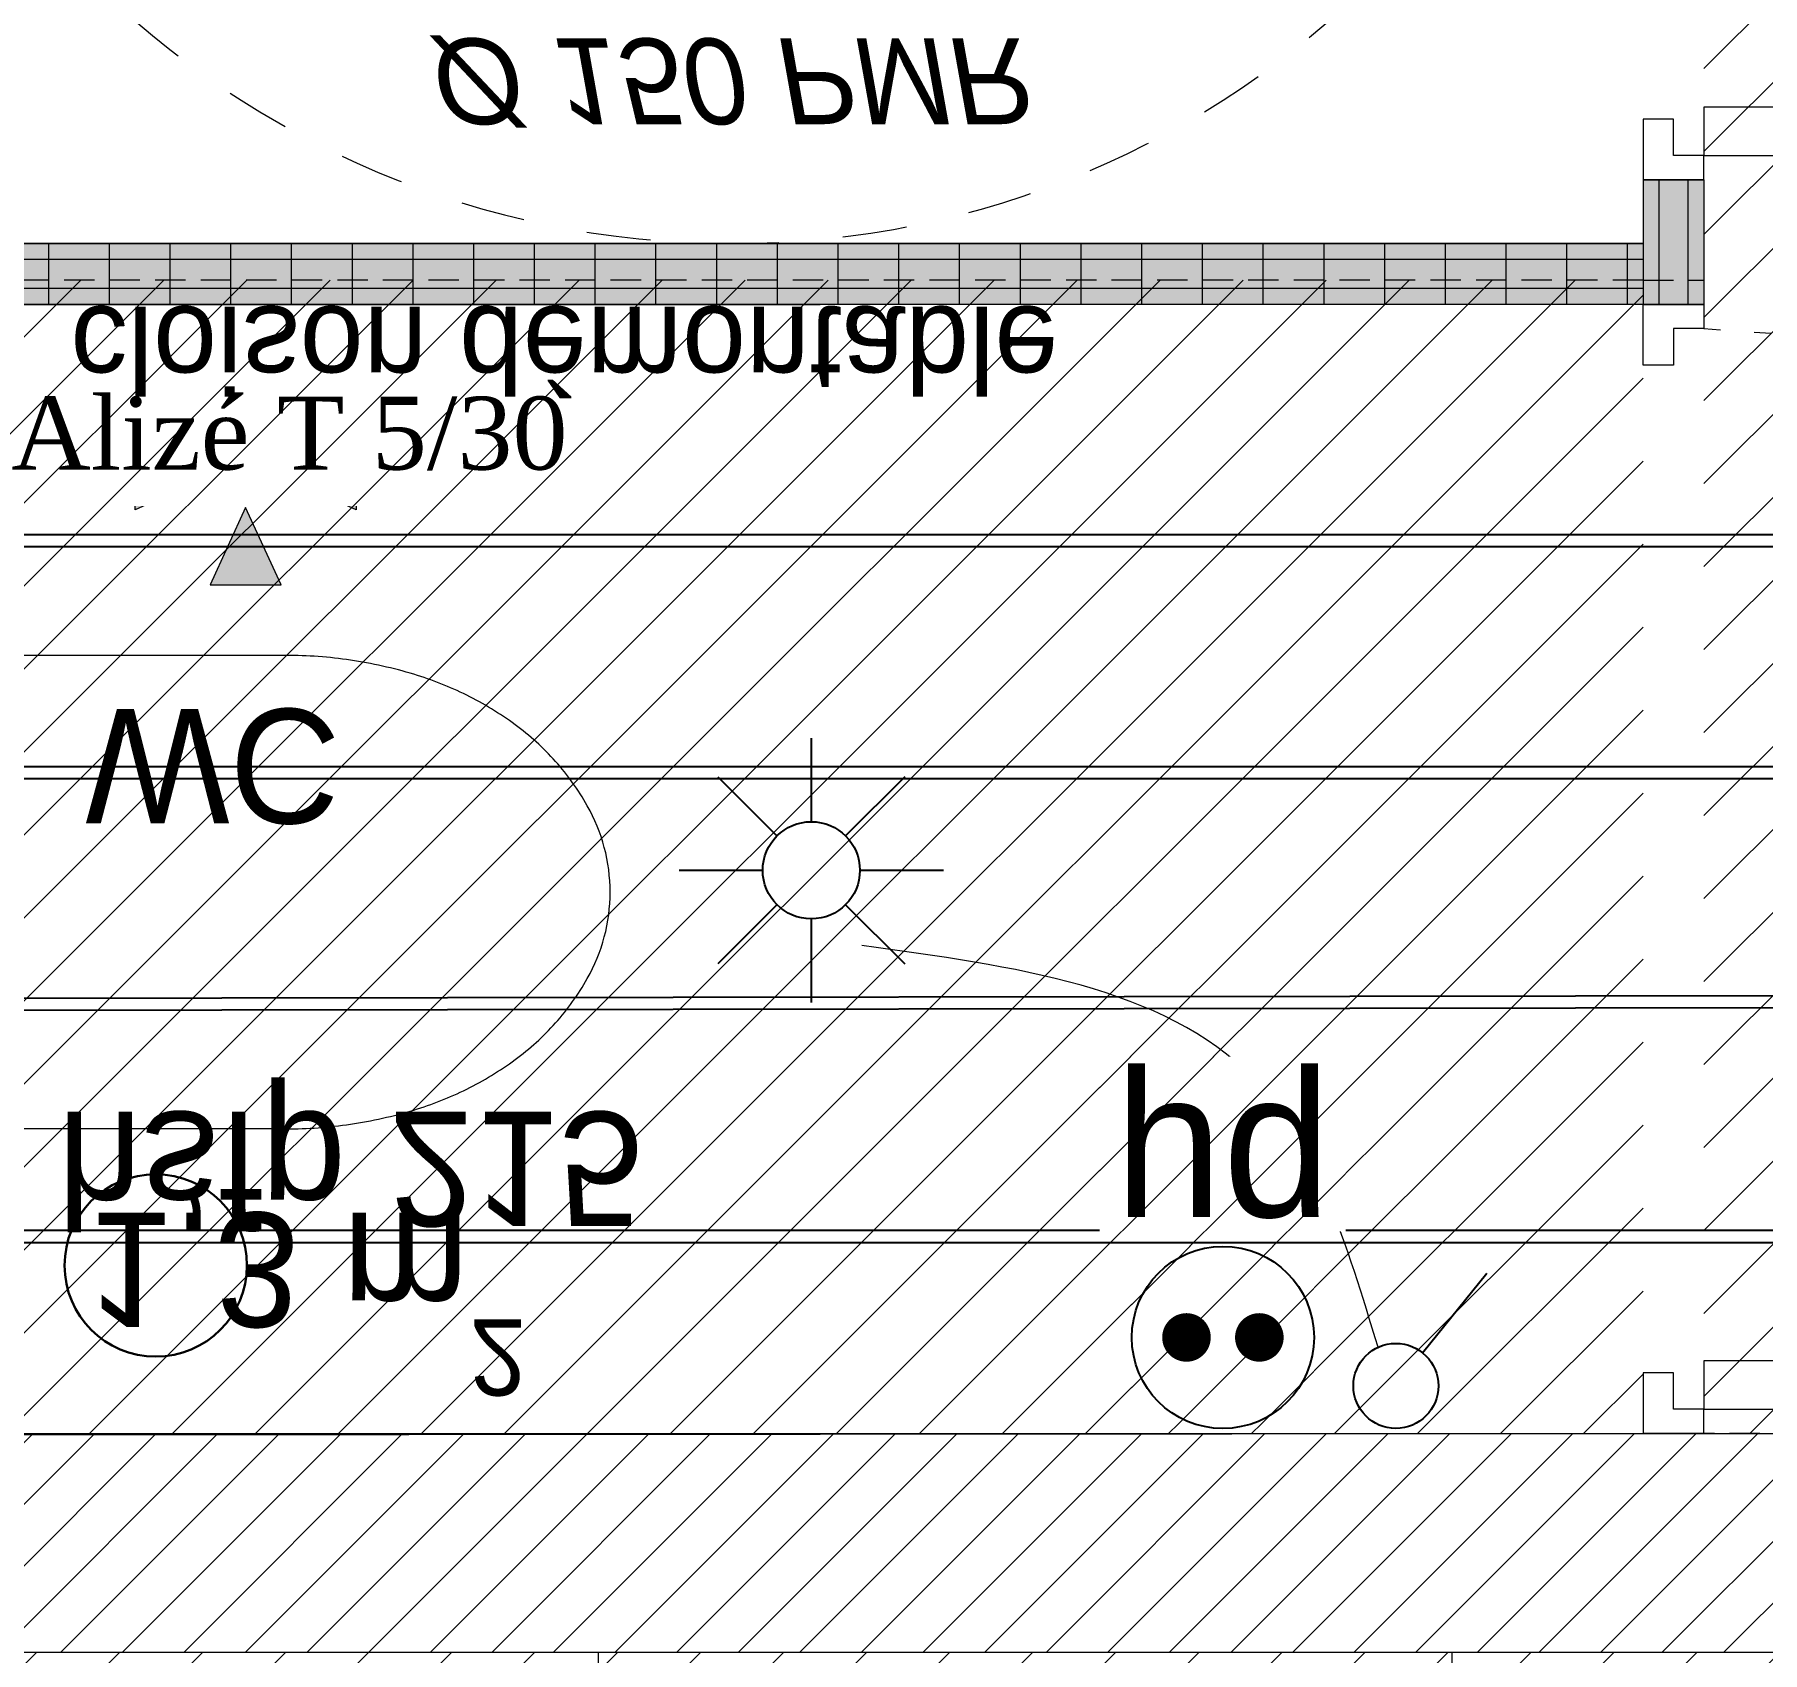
# Model space of a CAD drawing. Header units: centimetres. Extents: x 2666 to 9670, y 1889 to 5633.
# Drawn here: x 6318.8 to 6461.1, y 4282.4 to 4415.6 of the extents above; entities that cross this region are included whole.
import ezdxf

# ---------------------------------------------------------------- set-up
doc = ezdxf.new("R2010")
doc.units = ezdxf.units.CM
doc.header["$LTSCALE"] = 12.7
for name, pattern in [('Style de ligne -13', [0.295276, 0.19685, -0.098425]), ('Style de ligne -18', [0.328084, 0.109361, -0.218723]), ('Style de ligne -5', [0.41656, 0.13885, -0.27771]), ('VW-01', [0.83312, 0.41656, -0.41656])]:
    doc.linetypes.add(name, pattern=pattern)
for name, color, linetype, lineweight in [('B aménagement intérieur', 7, 'Continuous', 5), ('B Faux plafonds', 7, 'Continuous', 5), ('B Faux plafonds-1', 7, 'Continuous', 5), ('B GÈnÈral', 7, 'Continuous', 5), ('B Général', 7, 'Continuous', 5), ('C ANNOTATIONS-PMR', 7, 'Style de ligne -5', 5), ('C ANNOTATIONS-prestations', 7, 'Continuous', 5), ('C ANNOTATIONS-prestations-1', 7, 'Continuous', 5), ('C ANNOTATIONS-texte', 7, 'Continuous', 5), ('C ANNOTATIONS-texte surfaces', 7, 'Continuous', 5), ('F REMPLISSAGE-vert clair', 7, 'Continuous', 13), ('F REMPLISSAGE-vert clair-1', 7, 'Continuous', 5), ('F REMPLISSAGE-vert foncÈ', 7, 'Continuous', 5), ('F REMPLISSAGE-vert foncé', 7, 'Continuous', 13), ('F REMPLISSAGE-vert hachurÈ', 7, 'Continuous', 5), ('F REMPLISSAGE-vert hachuré', 7, 'Continuous', 13), ('prlm-ELEC-CFO', 1, 'Continuous', 25)]:
    doc.layers.add(name, color=color, linetype=linetype, lineweight=lineweight)
doc.layers.add('D SURFACES-shab', color=1, linetype='Continuous', lineweight=5, true_color=0xff0000)
doc.layers.add('prlm-CHAUFF', color=4, linetype='Continuous')
doc.layers.add('prlm-VMC', color=93, linetype='Continuous')
doc.styles.add('Eurostile', font='')
doc.styles.add('Eurostile (italic)', font='')
doc.styles.add('prlm-elec-cfo', font='comic.ttf', dxfattribs={"height": 12})
doc.styles.add('prlm-vmc', font='pala.ttf', dxfattribs={"height": 14})
doc.styles.get('Eurostile').set_extended_font_data('Eurostile')
doc.styles.get('Eurostile (italic)').set_extended_font_data('Eurostile', italic=True)
pattern_1 = [(45, (0, 0.2205), (-3.5277778, 3.3072917), [])]
pattern_2 = [(-90, (-1e-15, 1.6667), (-5, 5e-14), [])]

# ---------------------------------------------------------------- blocks, each defined once
blk = doc.blocks.new('xi.bep')
at = {"layer": 'prlm-VMC', "linetype": 'ByBlock', "lineweight": 5}
h = blk.add_hatch(color=0, dxfattribs=at)
h.paths.add_polyline_path([(0, 2.74), (2.92, 9.1), (-2.92, 9.1)])
h.paths.add_polyline_path([(9.1, -2.92), (9.1, 2.92), (2.74, 0)])
h.paths.add_polyline_path([(2.92, -9.1), (0, -2.74), (-2.92, -9.1)])
h.paths.add_polyline_path([(-9.1, -2.92), (-2.74, 0), (-9.1, 2.92)])
at = {"layer": 'prlm-VMC', "color": 0, "linetype": 'ByBlock', "lineweight": 5, "flags": 128}
for points in [[(2.92, 9.1), (-2.92, 9.1), (0, 2.74)], [(-9.1, -2.92), (-9.1, 2.92), (-2.74, 0)], [(9.1, 2.92), (9.1, -2.92), (2.74, 0)], [(-2.92, -9.1), (2.92, -9.1), (0, -2.74)]]:
    blk.add_lwpolyline(points, close=True, dxfattribs=at)
blk = doc.blocks.new('xi.SPOT')
at = {"color": 0, "lineweight": 5}
blk.add_wipeout([(-4, 0), (-2.83, -2.83), (0, -4), (2.83, -2.83), (4, 0), (2.83, 2.83), (0, 4), (-2.83, 2.83)], dxfattribs=at).dxf.layer = 'prlm-ELEC-CFO'
at = {"layer": 'prlm-ELEC-CFO', "color": 0, "linetype": 'ByBlock', "lineweight": -2, "flags": 128}
for points in [[(0, 10.88), (0, 4)], [(-7.69, 7.69), (-2.83, 2.83)], [(7.69, 7.69), (2.83, 2.83)], [(-10.88, 0), (-4, 0)], [(4, 0), (10.88, 0)], [(-2.83, -2.83), (-7.69, -7.69)], [(2.83, -2.83), (7.69, -7.69)], [(0, -4), (0, -10.88)]]:
    blk.add_lwpolyline(points, dxfattribs=at)
at = {"layer": 'prlm-ELEC-CFO', "color": 0, "linetype": 'ByBlock', "lineweight": -2}
blk.add_circle((0, 0), 4, dxfattribs=at)
blk = doc.blocks.new('xi.SA')
at = {"layer": 'prlm-ELEC-CFO', "color": 0}
blk.add_lwpolyline([(0.2, -1.28), (5.5, 5.28)], dxfattribs=at)
blk.add_circle((-2, -4), 3.5, dxfattribs=at)
blk = doc.blocks.new('xi.PCHD')
at = {"color": 0, "lineweight": 5}
blk.add_wipeout([(-7.5, -7.5), (7.5, -7.5), (7.5, 7.5), (-7.5, 7.5)], dxfattribs=at).dxf.layer = 'prlm-ELEC-CFO'
at = {"layer": 'prlm-ELEC-CFO', "color": 0, "linetype": 'ByBlock', "lineweight": 5, "const_width": 2}
for points in [[(-4, 0, 1), (-2, 0, 1)], [(2, 0, 1), (4, 0, 1)]]:
    blk.add_lwpolyline(points, format="xyb", close=True, dxfattribs=at)
at = {"layer": 'prlm-ELEC-CFO', "color": 0, "linetype": 'ByBlock', "lineweight": -2}
blk.add_circle((0, 0), 7.5, dxfattribs=at)
blk = doc.blocks.new('Rond 150_PMR')
at = {"layer": 'B Général', "color": 154, "linetype": 'VW-01', "lineweight": 5, "true_color": 0x0053a6}
blk.add_circle((0, 0), 75, dxfattribs=at)
at = {"layer": 'B Général', "color": 154, "true_color": 0x0053a6, "insert": (-61.5, 0), "char_height": 7.059, "attachment_point": 5, "rotation": 90, "line_spacing_factor": 0.894142, "style": 'Eurostile (italic)'}
blk.add_mtext('Ø 150 PMR', dxfattribs=at)
blk = doc.blocks.new('200_wc-2')
at = {"layer": 'B Général', "color": 7, "linetype": 'Continuous', "lineweight": 5}
for p, q in [((-25, -20.1), (-25, 0)), ((-24.9, 0.1), (24.9, 0.1)), ((25, -20.1), (25, 0)), ((-19.5, -44.2), (-19.5, -21.9)), ((19.5, -44.2), (19.5, -21.9))]:
    blk.add_line(p, q, dxfattribs=at)
at = {"layer": 'B Général', "color": 7, "linetype": 'Continuous', "lineweight": 5, "flags": 128}
blk.add_lwpolyline([(-25, -20.1), (-24.9, -20.6), (-24.75, -20.9), (-24.55, -21.2), (-24.3, -21.45), (-23.9, -21.7), (-23.4, -21.85), (-23.15, -21.9), (23.25, -21.9), (23.55, -21.85), (23.9, -21.7), (24.2, -21.5), (24.45, -21.3), (24.65, -21.05), (24.8, -20.75), (24.9, -20.5), (24.95, -20.3), (25, -20.1)], dxfattribs=at)
for points in [[(-19.5, -44.2), (-19.5, -44.2, 0.036537), (-19.11, -49.53, 0.035337), (-17.94, -54.75), (-17.94, -54.75, 0.041299), (-16.22, -59.09), (-16.22, -59.09), (-16.22, -59.1, 0.041783), (-13.79, -63.08, 0.053503), (-10.77, -66.4), (-10.77, -66.4, 0.054816), (-7.12, -69.02), (-7.12, -69.02, 0.063755), (-3.68, -70.42), (-3.68, -70.42, 0.064897), (0, -70.9)], [(0, -70.9, 0.064897), (3.68, -70.42), (3.68, -70.42, 0.063726), (7.12, -69.02), (7.12, -69.02, 0.054816), (10.77, -66.4), (10.77, -66.4, 0.053503), (13.79, -63.08, 0.041783), (16.22, -59.1), (16.22, -59.09), (16.22, -59.09, 0.041299), (17.94, -54.75), (17.94, -54.75, 0.035337), (19.11, -49.53, 0.036556), (19.5, -44.2)]]:
    blk.add_lwpolyline(points, format="xyb", dxfattribs=at)
at = {"layer": 'B Général', "color": 7, "linetype": 'Continuous', "lineweight": 5}
for centre, start, end in [((-24.9, 0), 90, 180), ((24.9, 0), 0, 90)]:
    blk.add_arc(centre, 0.1, start, end, dxfattribs=at)

msp = doc.modelspace()

# ---------------------------------------------------------------- hatches: boundary and pattern name
at = {"layer": 'B Faux plafonds', "linetype": 'Continuous', "lineweight": 5, "true_color": 0xaaaaaa}
h = msp.add_hatch(dxfattribs=at)
h.set_pattern_fill('F_P__SOFFITE', color=253, style=0, pattern_type=2)
h.set_pattern_definition(pattern_1)
h.paths.add_polyline_path([(4337.44, 3228.48), (4207.44, 3228.48), (4207.44, 4282.39), (4659.96, 4282.39), (4659.96, 4330.39), (5019.96, 4330.39), (5019.96, 4687.89), (5150.04, 4687.72), (5150.04, 4282.39), (6787.89, 4282.39), (6787.89, 4152.39), (4337.44, 4152.39)])
h = msp.add_hatch(dxfattribs=at)
h.set_pattern_fill('F_P__SOFFITE', color=253, style=0, pattern_type=2)
h.set_pattern_definition(pattern_1)
h.paths.add_polyline_path([(6852.89, 4471.39), (6928.53, 4471.39), (6928.53, 4393.39), (6935.53, 4393.39), (6935.53, 4423.22), (7146.53, 4423.22), (7146.53, 4290.76), (7120.2, 4290.76), (7120.2, 4225.66), (6805.89, 4225.66), (6805.89, 4300.39), (6456.27, 4300.39), (6456.27, 4610.39), (6576.26, 4610.39), (6576.27, 4420.39), (6696.27, 4420.39), (6696.27, 4393.39), (6696.34, 4393.39), (6696.34, 4393.39), (6852.89, 4393.39)])
at = {"layer": 'B GÈnÈral', "linetype": 'Continuous', "lineweight": 5}
h = msp.add_hatch(dxfattribs=at)
h.set_pattern_fill('50_BETON', style=0, pattern_type=2)
h.set_pattern_definition([(45, (0, 0), (2.4253472, -2.6458333), [])])
h.paths.add_polyline_path([(6589.65, 4300.39), (6225.89, 4300.39), (6209.89, 4282.39), (6589.65, 4282.39)])
at = {"layer": 'C ANNOTATIONS-prestations-1', "linetype": 'Continuous', "lineweight": 9, "true_color": 0x989898}
h = msp.add_hatch(dxfattribs=at)
h.set_pattern_fill('DALETTES TERRASSE 50X50', color=252, scale=1.406016, style=0, pattern_type=2)
h.set_pattern_definition([(0, (4678, 4152.39), (4e-15, -70.3008), []), (-90, (4678, 4152.39), (70.3008, 0), [])])
h.paths.add_polyline_path([(4337.44, 3228.48), (4207.44, 3228.48), (4207.44, 4282.39), (4659.96, 4282.39), (4659.96, 4330.39), (5019.96, 4330.39), (5019.96, 4687.89), (5150.04, 4687.72), (5150.04, 4282.39), (6787.89, 4282.39), (6787.89, 4152.39), (4337.44, 4152.39)])
at = {"layer": 'F REMPLISSAGE-vert hachurÈ', "linetype": 'Continuous', "lineweight": 0, "true_color": 0x99aa00}
for points in [[(6451.27, 4398.39), (6451.27, 4397.09), (6313.91, 4397.09), (6313.91, 4398.39)], [(6451.27, 4397.09), (6451.27, 4394.69), (6313.91, 4394.69), (6313.91, 4397.09)], [(6451.27, 4394.69), (6451.27, 4393.39), (6313.91, 4393.39), (6313.91, 4394.69)]]:
    msp.add_hatch(color=54, dxfattribs=at).paths.add_polyline_path(points)
at = {"layer": 'F REMPLISSAGE-vert hachurÈ', "linetype": 'Continuous', "lineweight": 5, "true_color": 0x004400}
h = msp.add_hatch(dxfattribs=at)
h.set_pattern_fill('90-0_5 HYDROFUGE_0_5', color=98, angle=-180, style=0, pattern_type=2)
h.set_pattern_definition(pattern_2)
h.paths.add_polyline_path([(6451.27, 4398.39), (6451.27, 4397.09), (6313.91, 4397.09), (6313.91, 4398.39)])
h = msp.add_hatch(dxfattribs=at)
h.set_pattern_fill('90-0_5 HYDROFUGE_0_5', color=98, angle=-180, style=0, pattern_type=2)
h.set_pattern_definition(pattern_2)
h.paths.add_polyline_path([(6451.27, 4397.09), (6451.27, 4394.69), (6313.91, 4394.69), (6313.91, 4397.09)])
h = msp.add_hatch(dxfattribs=at)
h.set_pattern_fill('90-0_5 HYDROFUGE_0_5', color=98, angle=-180, style=0, pattern_type=2)
h.set_pattern_definition(pattern_2)
h.paths.add_polyline_path([(6451.27, 4394.69), (6451.27, 4393.39), (6313.91, 4393.39), (6313.91, 4394.69)])

# ---------------------------------------------------------------- linework, layer by layer
at = {"layer": 'B aménagement intérieur', "color": 7, "linetype": 'Style de ligne -13', "lineweight": 5}
for p, q in [((6451.27, 4395.39), (6314.89, 4395.39)), ((6451.27, 4395.39), (6456.27, 4395.39)), ((6451.27, 4300.39), (6456.27, 4300.39)), ((6805.89, 4300.39), (6456.27, 4300.39))]:
    msp.add_line(p, q, dxfattribs=at)
at = {"layer": 'B GÈnÈral', "color": 9, "linetype": 'Continuous', "true_color": 0xc0dcc0}
for points in [[(6456.27, 4403.64), (6451.27, 4403.64), (6456.27, 4393.39), (6451.27, 4393.39)], [(6456.27, 4300.39), (6451.27, 4300.39), (6456.27, 4300.39), (6451.27, 4300.39)]]:
    msp.add_solid(points, dxfattribs=at)
at = {"layer": 'B Général'}
for p, q in [((6539.27, 4409.64), (6456.27, 4409.64)), ((6456.27, 4409.64), (6456.27, 4405.64)), ((6456.27, 4405.64), (6539.27, 4405.64)), ((6539.27, 4306.39), (6456.27, 4306.39)), ((6456.27, 4306.39), (6456.27, 4302.39)), ((6456.27, 4302.39), (6539.27, 4302.39))]:
    msp.add_line(p, q, dxfattribs=at)
at = {"layer": 'B Général', "color": 7, "linetype": 'Continuous', "lineweight": 5}
for p, q in [((6453.77, 4408.64), (6451.27, 4408.64)), ((6451.27, 4408.64), (6451.27, 4403.64)), ((6453.77, 4405.64), (6453.77, 4408.64)), ((6456.27, 4405.64), (6453.77, 4405.64)), ((6456.27, 4403.64), (6456.27, 4405.64)), ((6451.27, 4403.64), (6456.27, 4403.64)), ((6453.77, 4305.39), (6451.27, 4305.39)), ((6451.27, 4305.39), (6451.27, 4300.39)), ((6453.77, 4302.39), (6453.77, 4305.39)), ((6456.27, 4302.39), (6453.77, 4302.39)), ((6456.27, 4300.39), (6456.27, 4302.39)), ((6233.89, 4300.39), (6589.65, 4300.39)), ((6451.27, 4300.39), (6456.27, 4300.39)), ((6209.89, 4282.39), (6589.65, 4282.39))]:
    msp.add_line(p, q, dxfattribs=at)
at = {"layer": 'B Général', "color": 98, "linetype": 'Continuous', "lineweight": 13, "true_color": 0x004400}
for p, q in [((6451.27, 4403.64), (6451.27, 4393.39)), ((6456.27, 4403.64), (6451.27, 4403.64)), ((6456.27, 4403.64), (6456.27, 4393.39)), ((6451.27, 4398.39), (6313.91, 4398.39)), ((6451.27, 4393.39), (6313.91, 4393.39)), ((6456.27, 4393.39), (6451.27, 4393.39)), ((6456.27, 4300.39), (6451.27, 4300.39)), ((6451.27, 4300.39), (6451.27, 4300.39)), ((6456.27, 4300.39), (6451.27, 4300.39)), ((6456.27, 4300.39), (6456.27, 4300.39))]:
    msp.add_line(p, q, dxfattribs=at)
at = {"layer": 'B Général', "linetype": 'Style de ligne -18', "lineweight": 5}
msp.add_line((6456.27, 4391.39), (6467.1, 4390.66), dxfattribs=at)
at = {"layer": 'B Général', "color": 7, "linetype": 'Continuous', "lineweight": 18}
for p, q in [((6233.89, 4300.39), (6589.65, 4300.39)), ((6209.89, 4282.39), (6589.65, 4282.39))]:
    msp.add_line(p, q, dxfattribs=at)
at = {"layer": 'B Général', "color": 7, "linetype": 'Continuous', "lineweight": 5, "flags": 128}
msp.add_lwpolyline([(6456.27, 4393.39), (6456.27, 4391.39), (6453.77, 4391.39), (6453.77, 4388.39), (6451.27, 4388.39), (6451.27, 4393.39), (6451.27, 4393.39), (6451.27, 4393.39), (6455.55, 4393.39), (6455.55, 4393.39)], close=True, dxfattribs=at)
at = {"layer": 'C ANNOTATIONS-prestations', "color": 7, "linetype": 'Continuous', "lineweight": 5, "flags": 128}
msp.add_lwpolyline([(4337.44, 3228.48), (4207.44, 3228.48), (4207.44, 4282.39), (4659.96, 4282.39), (4659.96, 4330.39), (5019.96, 4330.39), (5019.96, 4687.89), (5150.04, 4687.72), (5150.04, 4282.39), (6787.89, 4282.39), (6787.89, 4152.39), (4337.44, 4152.39)], close=True, dxfattribs=at)
msp.add_lwpolyline([(4337.44, 3228.48), (4207.44, 3228.48), (4207.44, 4282.39), (4659.96, 4282.39), (4659.96, 4330.39), (5019.96, 4330.39), (5019.96, 4687.89), (5150.04, 4687.72), (5150.04, 4282.39), (6787.89, 4282.39), (6787.89, 4152.39), (4337.44, 4152.39)], close=True, dxfattribs=at)
at = {"layer": 'D SURFACES-shab', "lineweight": 18}
for p, q in [((6225.89, 4398.39), (6451.27, 4398.39)), ((6451.27, 4393.39), (6314.74, 4393.31))]:
    msp.add_line(p, q, dxfattribs=at)
at = {"layer": 'F REMPLISSAGE-vert clair'}
for p, q in [((6452.57, 4403.64), (6452.57, 4393.39)), ((6454.97, 4403.64), (6454.97, 4393.39)), ((6452.57, 4300.39), (6452.57, 4300.39)), ((6454.97, 4300.39), (6454.97, 4300.39))]:
    msp.add_line(p, q, dxfattribs=at)
at = {"layer": 'F REMPLISSAGE-vert clair-1', "color": 9, "linetype": 'Continuous', "true_color": 0xc0dcc0}
for points in [[(6452.57, 4403.64), (6454.97, 4403.64), (6452.57, 4393.39), (6454.97, 4393.39)], [(6452.57, 4300.39), (6454.97, 4300.39), (6452.57, 4300.39), (6454.97, 4300.39)]]:
    msp.add_solid(points, dxfattribs=at)
at = {"layer": 'F REMPLISSAGE-vert foncÈ', "color": 54, "linetype": 'Continuous', "true_color": 0x99aa00}
for points in [[(6451.27, 4403.64), (6452.57, 4403.64), (6451.27, 4393.39), (6452.57, 4393.39)], [(6454.97, 4403.64), (6456.27, 4403.64), (6454.97, 4393.39), (6456.27, 4393.39)], [(6451.27, 4300.39), (6452.57, 4300.39), (6451.27, 4300.39), (6452.57, 4300.39)], [(6454.97, 4300.39), (6456.27, 4300.39), (6454.97, 4300.39), (6456.27, 4300.39)]]:
    msp.add_solid(points, dxfattribs=at)
at = {"layer": 'F REMPLISSAGE-vert foncé', "color": 98, "linetype": 'Continuous', "lineweight": 13, "true_color": 0x004400}
for p, q in [((6451.27, 4403.64), (6451.27, 4393.39)), ((6456.27, 4403.64), (6456.27, 4393.39)), ((6451.27, 4300.39), (6451.27, 4300.39)), ((6456.27, 4300.39), (6456.27, 4300.39))]:
    msp.add_line(p, q, dxfattribs=at)
at = {"layer": 'F REMPLISSAGE-vert foncé'}
for p, q in [((6452.57, 4403.64), (6452.57, 4393.39)), ((6454.97, 4403.64), (6454.97, 4393.39)), ((6452.57, 4300.39), (6452.57, 4300.39)), ((6454.97, 4300.39), (6454.97, 4300.39))]:
    msp.add_line(p, q, dxfattribs=at)
at = {"layer": 'F REMPLISSAGE-vert hachuré', "color": 98, "linetype": 'Continuous', "lineweight": 13, "true_color": 0x004400}
for p, q in [((6451.27, 4398.39), (6313.91, 4398.39)), ((6451.27, 4393.39), (6313.91, 4393.39))]:
    msp.add_line(p, q, dxfattribs=at)
at = {"layer": 'F REMPLISSAGE-vert hachuré'}
for p, q in [((6451.27, 4397.09), (6313.91, 4397.09)), ((6451.27, 4394.69), (6313.91, 4394.69))]:
    msp.add_line(p, q, dxfattribs=at)
at = {"layer": 'prlm-CHAUFF', "ltscale": 50}
for p, q in [((6309.65, 4374.44), (6527.12, 4374.44)), ((6309.65, 4373.44), (6528.12, 4373.44)), ((6309.76, 4355.34), (6656.15, 4355.34)), ((6309.76, 4354.34), (6657.15, 4354.34)), ((6309.76, 4336.24), (7014.66, 4337.29)), ((6309.76, 4335.24), (7015.08, 4336.29)), ((6309.77, 4317.14), (7041.02, 4317.14)), ((6309.77, 4316.14), (7041.44, 4316.14))]:
    msp.add_line(p, q, dxfattribs=at)
at = {"layer": 'prlm-ELEC-CFO', "lineweight": 30}
msp.add_circle((6328.82, 4314.24), 7.51, dxfattribs=at)
at = {"layer": 'prlm-VMC'}
msp.add_lwpolyline([(6265.57, 4379.39), (6336.22, 4379.39)], dxfattribs=at)

# ---------------------------------------------------------------- block references
at = {"layer": 'B Général', "rotation": 90}
msp.add_blockref('200_wc-2', (6295.33, 4344.98), dxfattribs=at)
at = {"layer": 'C ANNOTATIONS-PMR', "color": 7, "extrusion": (0, 0, -1), "zscale": -1, "rotation": 90}
msp.add_blockref('Rond 150_PMR', (-6376.27, 4473.39), dxfattribs=at)
at = {"layer": 'prlm-ELEC-CFO'}
msp.add_blockref('xi.SA', (6432.92, 4308.32), dxfattribs=at)
at = {"layer": 'prlm-VMC'}
msp.add_blockref('xi.bep', (6336.22, 4379.39), dxfattribs=at)

# ---------------------------------------------------------------- texts
at = {"layer": 'C ANNOTATIONS-prestations', "extrusion": (0, 0, -1), "insert": (6320.69, 4329.73), "char_height": 9.412, "width": 70.4106, "attachment_point": 7, "text_direction": (1, 0, 0), "line_spacing_factor": 0.894142, "style": 'Eurostile'}
msp.add_mtext('hsfp 215', dxfattribs=at)
at = {"layer": 'C ANNOTATIONS-texte', "extrusion": (0, 0, -1), "insert": (6333.5, 4360.2), "char_height": 9.412, "attachment_point": 8, "text_direction": (1, 0, 0), "line_spacing_factor": 0.894142, "style": 'Eurostile'}
msp.add_mtext('WC', dxfattribs=at)
at = {"layer": 'C ANNOTATIONS-texte surfaces', "extrusion": (0, 0, -1), "insert": (6341.23, 4303.53), "char_height": 9.412, "attachment_point": 2, "text_direction": (1, 0, 0), "line_spacing_factor": 0.894142, "style": 'Eurostile'}
msp.add_mtext('1,3 m{\\H0.6667x;\\S2^ ;}', dxfattribs=at)

# ---------------------------------------------------------------- next in the draw order: block references
at = {"layer": 'prlm-ELEC-CFO'}
msp.add_blockref('xi.SPOT', (6382.79, 4346.78), dxfattribs=at)

# ---------------------------------------------------------------- next in the draw order: texts
at = {"layer": 'prlm-VMC', "ltscale": 25, "insert": (6339.82, 4382.74), "char_height": 6, "width": 58.6147, "attachment_point": 5, "line_spacing_factor": 0.8, "style": 'prlm-vmc', "bg_fill": 2}
msp.add_mtext('Alizé T 5/30', dxfattribs=at)

# ---------------------------------------------------------------- next in the draw order: linework, layer by layer
at = {"layer": 'prlm-ELEC-CFO', "lineweight": 13}
msp.add_spline([(6429.45, 4307.5), (6419.14, 4329.69), (6386.96, 4340.59)], degree=3, dxfattribs=at)

# ---------------------------------------------------------------- next in the draw order: texts
at = {"layer": 'C ANNOTATIONS-prestations', "color": 1, "extrusion": (0, 0, -1), "insert": (6321.79, 4393.31), "char_height": 7.059, "width": 139, "attachment_point": 7, "text_direction": (1, 0, 0), "line_spacing_factor": 0.894142, "style": 'Eurostile'}
msp.add_mtext('cloison démontable', dxfattribs=at)

# ---------------------------------------------------------------- next in the draw order: block references
at = {"layer": 'prlm-ELEC-CFO'}
msp.add_blockref('xi.PCHD', (6416.68, 4308.31), dxfattribs=at)

# ---------------------------------------------------------------- next in the draw order: texts
at = {"layer": 'prlm-ELEC-CFO', "lineweight": 20, "insert": (6416.67, 4324.15), "char_height": 12, "attachment_point": 5, "line_spacing_factor": 0.8, "style": 'prlm-elec-cfo', "bg_fill": 3, "box_fill_scale": 1.1, "bg_fill_color": 256, "bg_fill_transparency": 0}
msp.add_mtext('hd', dxfattribs=at)

# ---------------------------------------------------------------- next in the draw order: hatches: boundary and pattern name
at = {"layer": 'B Faux plafonds-1', "linetype": 'Continuous', "lineweight": 5, "true_color": 0xaaaaaa}
h = msp.add_hatch(dxfattribs=at)
h.set_pattern_fill('F_P__SOFFITE', color=253, style=0, pattern_type=2)
h.set_pattern_definition(pattern_1)
h.paths.add_polyline_path([(6451.27, 4395.39), (6314.89, 4395.39), (6314.89, 4300.39), (6451.27, 4300.39)])

# ---------------------------------------------------------------- next in the draw order: linework, layer by layer
at = {"layer": 'B aménagement intérieur', "color": 7, "linetype": 'Style de ligne -13', "lineweight": 5}
msp.add_line((6314.89, 4300.39), (6451.27, 4300.39), dxfattribs=at)
at = {"layer": 'D SURFACES-shab', "lineweight": 18}
msp.add_line((6314.74, 4300.3), (6451.27, 4300.39), dxfattribs=at)

doc.saveas('drawing.dxf')
